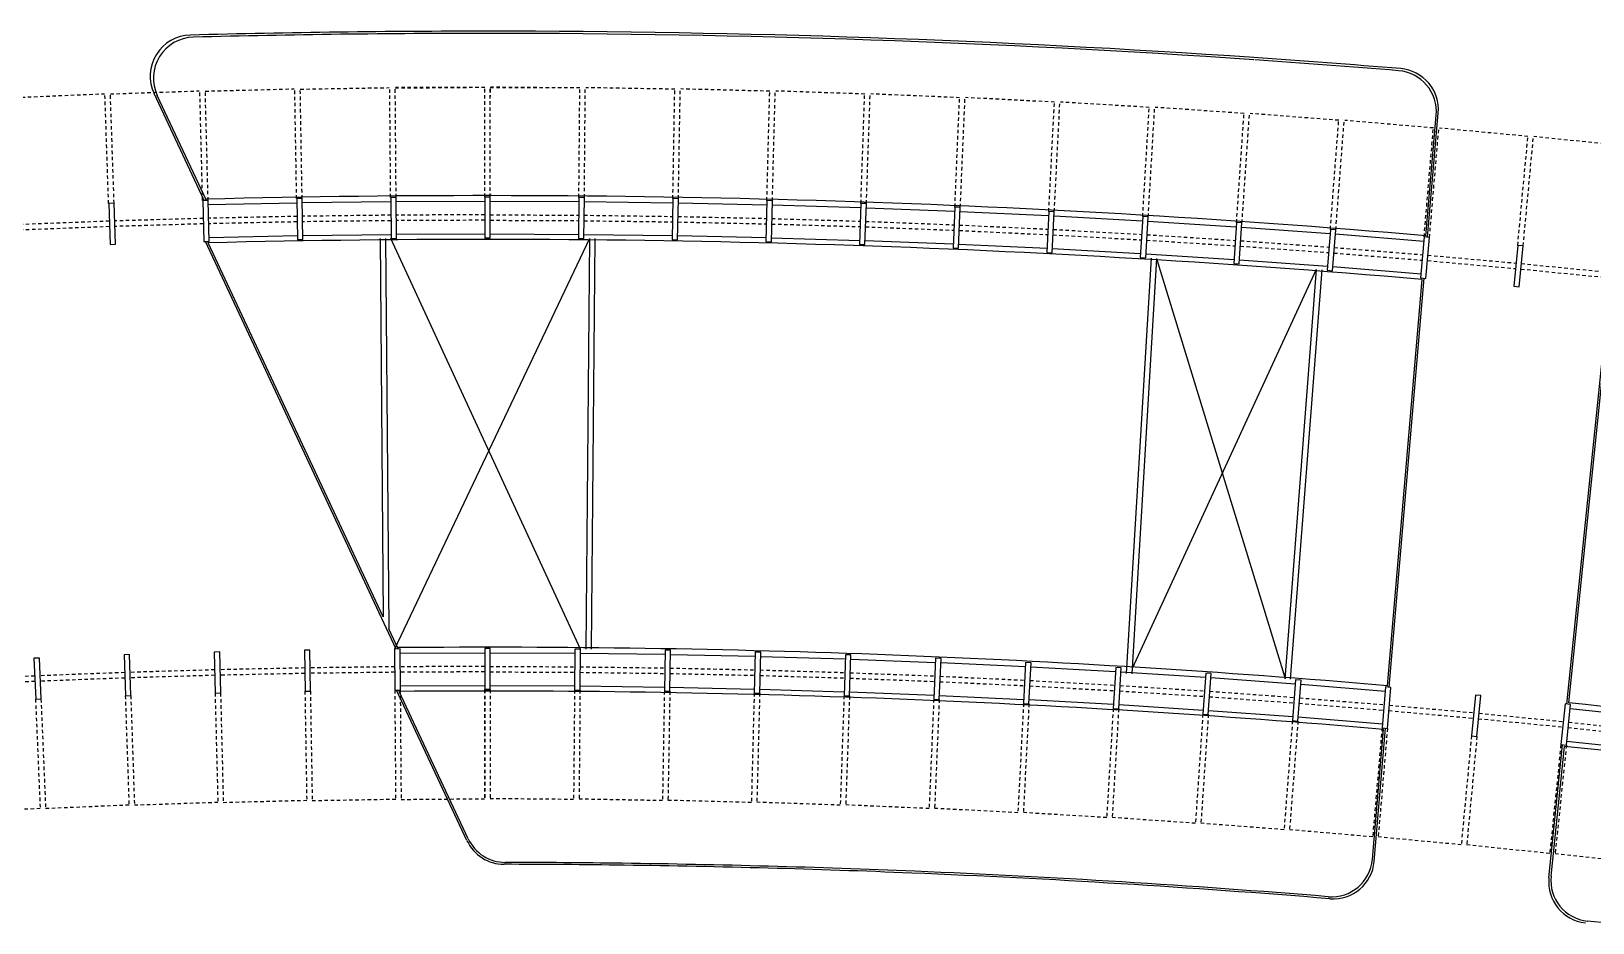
# Model space of a CAD drawing. Header units: millimetres. Extents: x 3089 to 3391, y 1087 to 1201.
# Drawn here: x 3223.9 to 3281, y 1139.3 to 1171.9 of the extents above; entities that cross this region are included whole.
import ezdxf

# ---------------------------------------------------------------- set-up
doc = ezdxf.new("R2010")
doc.units = ezdxf.units.MM
doc.linetypes.add('HIDDEN2', pattern=[0.1875, 0.125, -0.0625])
for name, color, linetype in [('ESTR', 3, 'Continuous'), ('PISO', 1, 'Continuous'), ('PROJ', 1, 'HIDDEN2')]:
    doc.layers.add(name, color=color, linetype=linetype)

msp = doc.modelspace()

# ---------------------------------------------------------------- linework, layer by layer
at = {"layer": 'ESTR'}
for points in [[(3226.799, 1164.147), (3226.999, 1164.153), (3226.948, 1165.652), (3226.748, 1165.646)], [(3230.22, 1164.248), (3230.42, 1164.254), (3230.382, 1165.753), (3230.182, 1165.748)], [(3233.642, 1164.321), (3233.842, 1164.325), (3233.817, 1165.824), (3233.617, 1165.821)], [(3237.065, 1164.365), (3237.265, 1164.367), (3237.253, 1165.867), (3237.053, 1165.865)], [(3240.488, 1164.38), (3240.688, 1164.38), (3240.688, 1165.88), (3240.488, 1165.88)], [(3243.911, 1164.365), (3244.111, 1164.363), (3244.124, 1165.863), (3243.924, 1165.865)], [(3247.333, 1164.321), (3247.533, 1164.318), (3247.559, 1165.818), (3247.359, 1165.821)], [(3250.756, 1164.248), (3250.956, 1164.243), (3250.994, 1165.743), (3250.794, 1165.748)], [(3254.177, 1164.147), (3254.377, 1164.14), (3254.428, 1165.639), (3254.228, 1165.646)], [(3257.597, 1164.015), (3257.797, 1164.007), (3257.861, 1165.505), (3257.662, 1165.514)], [(3261.017, 1163.855), (3261.216, 1163.845), (3261.293, 1165.343), (3261.094, 1165.353)], [(3264.434, 1163.666), (3264.634, 1163.654), (3264.724, 1165.151), (3264.524, 1165.163)], [(3267.85, 1163.447), (3268.05, 1163.434), (3268.152, 1164.93), (3267.953, 1164.944)], [(3271.264, 1163.2), (3271.464, 1163.185), (3271.579, 1164.68), (3271.38, 1164.696)], [(3274.676, 1162.923), (3274.875, 1162.906), (3275.003, 1164.401), (3274.804, 1164.418)], [(3278.085, 1162.618), (3278.284, 1162.599), (3278.425, 1164.092), (3278.226, 1164.111)], [(3227.357, 1147.646), (3227.557, 1147.653), (3227.506, 1149.152), (3227.306, 1149.145)], [(3230.638, 1147.744), (3230.838, 1147.749), (3230.8, 1149.248), (3230.6, 1149.243)], [(3233.919, 1147.814), (3234.119, 1147.817), (3234.094, 1149.317), (3233.894, 1149.313)], [(3237.202, 1147.856), (3237.402, 1147.857), (3237.389, 1149.357), (3237.189, 1149.356)], [(3240.484, 1147.87), (3240.684, 1147.87), (3240.684, 1149.37), (3240.484, 1149.37)], [(3243.766, 1147.856), (3243.966, 1147.854), (3243.979, 1149.354), (3243.779, 1149.356)], [(3247.048, 1147.814), (3247.248, 1147.81), (3247.274, 1149.31), (3247.074, 1149.314)], [(3250.33, 1147.744), (3250.53, 1147.739), (3250.569, 1149.238), (3250.369, 1149.243)], [(3253.611, 1147.646), (3253.811, 1147.639), (3253.862, 1149.138), (3253.662, 1149.145)], [(3224.077, 1147.52), (3224.277, 1147.529), (3224.213, 1149.027), (3224.013, 1149.019)], [(3256.891, 1147.521), (3257.091, 1147.512), (3257.155, 1149.011), (3256.955, 1149.019)], [(3260.17, 1147.367), (3260.369, 1147.357), (3260.446, 1148.855), (3260.247, 1148.865)], [(3263.447, 1147.185), (3263.647, 1147.173), (3263.736, 1148.671), (3263.537, 1148.683)], [(3266.723, 1146.976), (3266.922, 1146.962), (3267.025, 1148.459), (3266.825, 1148.472)], [(3269.997, 1146.739), (3270.196, 1146.723), (3270.311, 1148.219), (3270.112, 1148.234)], [(3273.268, 1146.474), (3273.467, 1146.456), (3273.595, 1147.951), (3273.396, 1147.968)], [(3276.537, 1146.181), (3276.737, 1146.162), (3276.877, 1147.655), (3276.678, 1147.674)], [(3279.804, 1145.86), (3280.003, 1145.839), (3280.156, 1147.331), (3279.957, 1147.352)]]:
    msp.add_lwpolyline(points, close=True, dxfattribs=at)
for points in [[(3240.682, 1164.38), (3240.482, 1164.38)], [(3240.678, 1147.87), (3240.478, 1147.87)]]:
    msp.add_lwpolyline(points, dxfattribs=at)
at = {"layer": 'PISO'}
for p, q in [((3230.237, 1165.749), (3228.405, 1169.664)), ((3230.313, 1165.751), (3228.518, 1169.587)), ((3274.87, 1164.462), (3275.248, 1168.875)), ((3274.936, 1164.407), (3275.325, 1168.949)), ((3230.385, 1165.603), (3233.62, 1165.671)), ((3233.819, 1165.675), (3237.054, 1165.715)), ((3237.253, 1165.717), (3240.489, 1165.73)), ((3240.688, 1165.73), (3243.923, 1165.715)), ((3244.122, 1165.713), (3247.357, 1165.671)), ((3247.556, 1165.668), (3250.791, 1165.598)), ((3250.99, 1165.593), (3254.224, 1165.496)), ((3254.422, 1165.489), (3257.656, 1165.364)), ((3257.854, 1165.356), (3261.086, 1165.203)), ((3261.285, 1165.193), (3264.516, 1165.013)), ((3230.411, 1164.403), (3233.646, 1164.471)), ((3233.834, 1164.475), (3237.07, 1164.515)), ((3237.258, 1164.517), (3240.494, 1164.53)), ((3240.682, 1164.53), (3243.918, 1164.515)), ((3244.106, 1164.513), (3247.342, 1164.471)), ((3247.53, 1164.468), (3250.765, 1164.398)), ((3264.714, 1165.002), (3267.943, 1164.794)), ((3268.141, 1164.781), (3271.368, 1164.546)), ((3271.566, 1164.531), (3274.792, 1164.268)), ((3237.245, 1149.356), (3230.276, 1164.25)), ((3236.774, 1150.528), (3230.376, 1164.202)), ((3236.659, 1164.362), (3236.774, 1150.528)), ((3236.859, 1164.363), (3236.977, 1150.093)), ((3243.979, 1149.354), (3237.059, 1164.365)), ((3244.311, 1164.361), (3237.184, 1149.356)), ((3244.311, 1164.362), (3244.179, 1149.352)), ((3244.511, 1164.36), (3244.379, 1149.35)), ((3250.954, 1164.393), (3254.188, 1164.296)), ((3254.376, 1164.29), (3257.609, 1164.165)), ((3257.798, 1164.157), (3261.03, 1164.005)), ((3261.218, 1163.995), (3264.449, 1163.815)), ((3264.834, 1163.642), (3263.924, 1148.459)), ((3265.033, 1163.63), (3264.124, 1148.447)), ((3264.637, 1163.804), (3267.866, 1163.597)), ((3265.033, 1163.628), (3269.733, 1148.278)), ((3268.054, 1163.584), (3271.281, 1163.349)), ((3271.469, 1163.335), (3274.694, 1163.072)), ((3270.865, 1163.229), (3264.136, 1148.645)), ((3270.866, 1163.231), (3269.713, 1148.265)), ((3271.065, 1163.215), (3269.912, 1148.25)), ((3273.463, 1148.013), (3274.734, 1162.868)), ((3273.528, 1147.957), (3274.808, 1162.912)), ((3280.02, 1147.345), (3281.554, 1162.277)), ((3280.094, 1147.388), (3281.619, 1162.22)), ((3237.322, 1149.357), (3236.977, 1150.093)), ((3237.39, 1149.207), (3240.485, 1149.22)), ((3240.684, 1149.22), (3243.779, 1149.206)), ((3243.977, 1149.204), (3247.072, 1149.164)), ((3247.271, 1149.16), (3250.365, 1149.094)), ((3250.564, 1149.088), (3253.658, 1148.995)), ((3253.856, 1148.989), (3256.949, 1148.869)), ((3257.148, 1148.861), (3260.239, 1148.715)), ((3260.438, 1148.705), (3263.528, 1148.533)), ((3263.727, 1148.521), (3266.815, 1148.323)), ((3237.395, 1148.007), (3240.49, 1148.02)), ((3240.678, 1148.02), (3243.773, 1148.006)), ((3243.962, 1148.004), (3247.057, 1147.964)), ((3247.245, 1147.96), (3250.34, 1147.894)), ((3267.014, 1148.309), (3270.101, 1148.085)), ((3270.299, 1148.069), (3273.384, 1147.819)), ((3239.836, 1142.35), (3237.26, 1147.856)), ((3239.881, 1142.42), (3237.36, 1147.807)), ((3250.528, 1147.889), (3253.622, 1147.796)), ((3253.81, 1147.789), (3256.903, 1147.67)), ((3257.091, 1147.662), (3260.183, 1147.516)), ((3260.371, 1147.507), (3263.462, 1147.335)), ((3263.65, 1147.324), (3266.738, 1147.125)), ((3266.926, 1147.112), (3270.013, 1146.888)), ((3270.201, 1146.873), (3273.286, 1146.623)), ((3280.14, 1147.182), (3283.218, 1146.853)), ((3272.92, 1141.669), (3273.326, 1146.418)), ((3272.983, 1141.594), (3273.4, 1146.462)), ((3279.367, 1140.993), (3279.866, 1145.853)), ((3279.443, 1141.055), (3279.931, 1145.796)), ((3280.012, 1145.989), (3283.09, 1145.66))]:
    msp.add_line(p, q, dxfattribs=at)
for centre, radius, start, end in [((3240.488, 762.332), 409.609, 89.98654, 91.50583), ((3240.488, 762.332), 409.609, 86.06748, 89.98654), ((3229.763, 1170.3), 1.5, 91.5058, 205.0745), ((3229.877, 1170.223), 1.5, 91.4902, 205.0745), ((3240.488, 762.332), 409.529, 89.98654, 91.4902), ((3240.488, 762.252), 409.609, 86.06748, 89.98654), ((3240.488, 762.332), 409.609, 85.31377, 86.06748), ((3240.488, 762.332), 409.529, 85.32364, 86.06159), ((3273.754, 1169.003), 1.5, 355.1081, 85.3236), ((3273.83, 1169.077), 1.5, 355.1081, 85.3138), ((3240.488, 762.332), 403.598, 85.11306, 91.44792), ((3240.488, 762.332), 401.998, 85.11308, 91.44141), ((3240.488, 762.332), 387.088, 85.11327, 90.47207), ((3240.488, 762.332), 385.488, 85.11329, 90.46494), ((3240.488, 762.332), 387.088, 81.21089, 84.12731), ((3240.488, 762.332), 385.488, 81.21091, 84.12728), ((3241.195, 1142.985), 1.5, 205.0745, 269.8936), ((3241.239, 1143.055), 1.5, 205.0745, 269.887), ((3271.425, 1141.797), 1.5, 265.3391, 355.1081), ((3240.488, 762.332), 379.154, 89.23068, 89.89364), ((3240.488, 762.332), 379.224, 89.24117, 89.88695), ((3240.488, 762.332), 379.224, 87.62534, 89.24117), ((3240.488, 762.332), 379.154, 87.64177, 89.23068), ((3240.488, 762.332), 379.154, 85.3286, 87.64177), ((3240.488, 762.332), 379.224, 85.33909, 87.62534), ((3271.489, 1141.722), 1.5, 265.3286, 355.1081), ((3280.859, 1140.839), 1.5, 174.1325, 263.912), ((3280.936, 1140.901), 1.5, 174.1325, 263.9015), ((3240.488, 762.332), 379.224, 81.43671, 83.90148)]:
    msp.add_arc(centre, radius, start, end, dxfattribs=at)
at = {"layer": 'PROJ'}
for p, q in [((3223.34, 1169.519), (3226.587, 1169.656)), ((3226.742, 1165.645), (3226.607, 1169.643)), ((3226.807, 1169.65), (3230.055, 1169.76)), ((3226.942, 1165.652), (3226.807, 1169.65)), ((3230.177, 1165.748), (3230.075, 1169.747)), ((3230.275, 1169.752), (3233.524, 1169.834)), ((3230.377, 1165.753), (3230.275, 1169.752)), ((3233.612, 1165.821), (3233.544, 1169.82)), ((3233.744, 1169.824), (3236.994, 1169.878)), ((3233.812, 1165.824), (3233.744, 1169.824)), ((3237.047, 1165.865), (3237.014, 1169.865)), ((3237.214, 1169.866), (3240.464, 1169.893)), ((3237.247, 1165.867), (3237.214, 1169.866)), ((3240.489, 1169.88), (3237.239, 1169.88)), ((3240.483, 1165.88), (3240.484, 1169.88)), ((3240.488, 1165.88), (3240.489, 1169.88)), ((3240.683, 1165.88), (3240.684, 1169.88)), ((3240.684, 1169.88), (3243.934, 1169.879)), ((3240.688, 1165.88), (3240.689, 1169.88)), ((3243.959, 1169.865), (3240.709, 1169.893)), ((3243.924, 1165.865), (3243.959, 1169.865)), ((3244.124, 1165.863), (3244.159, 1169.863)), ((3247.428, 1169.821), (3244.179, 1169.877)), ((3247.359, 1165.821), (3247.428, 1169.821)), ((3247.559, 1165.818), (3247.628, 1169.817)), ((3250.897, 1169.747), (3247.648, 1169.83)), ((3250.794, 1165.748), (3250.897, 1169.747)), ((3250.994, 1165.743), (3251.097, 1169.742)), ((3254.366, 1169.643), (3251.118, 1169.755)), ((3254.228, 1165.646), (3254.366, 1169.643)), ((3254.428, 1165.639), (3254.566, 1169.636)), ((3257.833, 1169.51), (3254.586, 1169.649)), ((3257.662, 1165.514), (3257.833, 1169.51)), ((3257.861, 1165.505), (3258.033, 1169.502)), ((3261.299, 1169.348), (3258.053, 1169.515)), ((3261.094, 1165.353), (3261.299, 1169.348)), ((3261.293, 1165.343), (3261.499, 1169.338)), ((3264.763, 1169.156), (3261.519, 1169.35)), ((3264.524, 1165.163), (3264.763, 1169.156)), ((3264.724, 1165.151), (3264.963, 1169.144)), ((3268.226, 1168.935), (3264.984, 1169.157)), ((3267.953, 1164.944), (3268.226, 1168.935)), ((3268.152, 1164.93), (3268.426, 1168.921)), ((3271.687, 1168.684), (3268.446, 1168.933)), ((3271.38, 1164.696), (3271.687, 1168.684)), ((3271.579, 1164.68), (3271.886, 1168.668)), ((3275.145, 1168.403), (3271.907, 1168.681)), ((3274.804, 1164.418), (3275.145, 1168.403)), ((3275.003, 1164.401), (3275.344, 1168.386)), ((3278.601, 1168.094), (3275.365, 1168.398)), ((3278.226, 1164.111), (3278.601, 1168.094)), ((3278.425, 1164.092), (3278.8, 1168.075)), ((3282.054, 1167.754), (3278.821, 1168.087)), ((3230.196, 1165.098), (3226.962, 1165.003)), ((3233.625, 1165.171), (3230.39, 1165.103)), ((3237.055, 1165.215), (3233.82, 1165.174)), ((3240.485, 1165.23), (3237.25, 1165.217)), ((3240.685, 1165.23), (3243.921, 1165.215)), ((3244.115, 1165.213), (3247.351, 1165.171)), ((3247.545, 1165.168), (3250.78, 1165.098)), ((3250.975, 1165.093), (3254.209, 1164.996)), ((3226.767, 1164.996), (3223.534, 1164.873)), ((3226.768, 1164.796), (3223.548, 1164.673)), ((3230.195, 1164.898), (3226.974, 1164.803)), ((3233.623, 1164.971), (3230.401, 1164.903)), ((3237.051, 1165.015), (3233.829, 1164.975)), ((3240.48, 1165.03), (3237.257, 1165.017)), ((3240.691, 1165.03), (3243.914, 1165.015)), ((3244.119, 1165.013), (3247.342, 1164.971)), ((3247.547, 1164.968), (3250.77, 1164.898)), ((3250.975, 1164.893), (3254.197, 1164.796)), ((3254.402, 1164.789), (3257.623, 1164.665)), ((3254.403, 1164.989), (3257.637, 1164.865)), ((3257.828, 1164.656), (3261.047, 1164.504)), ((3257.831, 1164.856), (3261.063, 1164.704)), ((3261.253, 1164.494), (3264.47, 1164.315)), ((3261.257, 1164.694), (3264.488, 1164.514)), ((3264.682, 1164.503), (3267.911, 1164.295)), ((3264.676, 1164.303), (3267.892, 1164.096)), ((3268.097, 1164.082), (3271.311, 1163.848)), ((3268.105, 1164.282), (3271.332, 1164.047)), ((3271.526, 1164.032), (3274.751, 1163.77)), ((3271.516, 1163.832), (3274.729, 1163.571)), ((3274.934, 1163.554), (3278.144, 1163.265)), ((3274.945, 1163.753), (3278.168, 1163.464)), ((3278.361, 1163.446), (3281.582, 1163.128)), ((3278.348, 1163.246), (3281.556, 1162.93)), ((3227.325, 1148.495), (3224.232, 1148.378)), ((3230.614, 1148.593), (3227.52, 1148.502)), ((3233.902, 1148.664), (3230.808, 1148.598)), ((3237.192, 1148.706), (3234.097, 1148.667)), ((3237.194, 1148.506), (3234.099, 1148.467)), ((3240.481, 1148.72), (3237.386, 1148.707)), ((3240.482, 1148.52), (3237.387, 1148.507)), ((3240.68, 1148.52), (3243.776, 1148.506)), ((3240.681, 1148.72), (3243.776, 1148.706)), ((3243.968, 1148.504), (3247.063, 1148.464)), ((3243.971, 1148.704), (3247.066, 1148.664)), ((3247.26, 1148.66), (3250.355, 1148.594)), ((3250.549, 1148.589), (3253.643, 1148.496)), ((3224.038, 1148.369), (3220.946, 1148.225)), ((3224.047, 1148.17), (3220.956, 1148.025)), ((3227.333, 1148.296), (3224.24, 1148.178)), ((3230.619, 1148.394), (3227.526, 1148.302)), ((3233.907, 1148.464), (3230.812, 1148.398)), ((3247.256, 1148.46), (3250.35, 1148.394)), ((3250.543, 1148.389), (3253.637, 1148.296)), ((3253.829, 1148.289), (3256.922, 1148.17)), ((3253.837, 1148.489), (3256.93, 1148.37)), ((3257.115, 1148.162), (3260.207, 1148.016)), ((3257.124, 1148.361), (3260.216, 1148.216)), ((3260.399, 1148.006), (3263.49, 1147.834)), ((3260.41, 1148.206), (3263.501, 1148.034)), ((3263.695, 1148.022), (3266.784, 1147.824)), ((3224.071, 1147.52), (3224.241, 1143.524)), ((3224.271, 1147.528), (3224.44, 1143.532)), ((3227.351, 1147.646), (3227.487, 1143.648)), ((3227.551, 1147.653), (3227.686, 1143.655)), ((3230.632, 1147.744), (3230.733, 1143.745)), ((3230.832, 1147.749), (3230.933, 1143.75)), ((3233.914, 1147.814), (3233.981, 1143.814)), ((3234.114, 1147.817), (3234.181, 1143.817)), ((3237.196, 1147.856), (3237.229, 1143.856)), ((3237.396, 1147.857), (3237.429, 1143.857)), ((3240.478, 1147.87), (3240.477, 1143.87)), ((3240.484, 1147.87), (3240.483, 1143.87)), ((3240.678, 1147.87), (3240.677, 1143.87)), ((3240.684, 1147.87), (3240.683, 1143.87)), ((3243.766, 1147.856), (3243.731, 1143.856)), ((3243.966, 1147.854), (3243.931, 1143.854)), ((3247.048, 1147.814), (3246.979, 1143.814)), ((3247.248, 1147.81), (3247.179, 1143.811)), ((3250.33, 1147.744), (3250.227, 1143.745)), ((3250.53, 1147.739), (3250.427, 1143.74)), ((3253.611, 1147.646), (3253.474, 1143.649)), ((3253.811, 1147.639), (3253.674, 1143.642)), ((3256.891, 1147.521), (3256.72, 1143.524)), ((3257.091, 1147.512), (3256.92, 1143.516)), ((3260.17, 1147.367), (3259.964, 1143.372)), ((3260.369, 1147.357), (3260.164, 1143.362)), ((3263.682, 1147.823), (3266.771, 1147.624)), ((3266.963, 1147.611), (3270.05, 1147.387)), ((3266.978, 1147.811), (3270.065, 1147.586)), ((3270.242, 1147.372), (3273.327, 1147.121)), ((3270.258, 1147.571), (3273.343, 1147.32)), ((3263.447, 1147.185), (3263.208, 1143.193)), ((3263.647, 1147.173), (3263.407, 1143.181)), ((3266.723, 1146.976), (3266.45, 1142.985)), ((3266.922, 1146.962), (3266.649, 1142.972)), ((3273.519, 1147.104), (3276.602, 1146.827)), ((3273.537, 1147.304), (3276.62, 1147.027)), ((3276.794, 1146.809), (3279.874, 1146.506)), ((3276.814, 1147.008), (3279.894, 1146.705)), ((3269.997, 1146.739), (3269.689, 1142.751)), ((3270.196, 1146.723), (3269.889, 1142.735)), ((3273.268, 1146.474), (3272.927, 1142.488)), ((3273.467, 1146.456), (3273.126, 1142.471)), ((3280.066, 1146.486), (3283.143, 1146.157)), ((3280.087, 1146.685), (3283.165, 1146.356)), ((3276.537, 1146.181), (3276.162, 1142.198)), ((3276.737, 1146.162), (3276.362, 1142.179)), ((3279.804, 1145.86), (3279.395, 1141.881)), ((3280.003, 1145.839), (3279.594, 1141.86)), ((3221.196, 1143.382), (3224.242, 1143.537)), ((3224.44, 1143.532), (3227.488, 1143.661)), ((3227.686, 1143.655), (3230.735, 1143.758)), ((3230.933, 1143.75), (3233.982, 1143.827)), ((3234.181, 1143.817), (3237.231, 1143.869)), ((3237.429, 1143.857), (3240.479, 1143.883)), ((3243.731, 1143.856), (3240.681, 1143.883)), ((3246.979, 1143.814), (3243.93, 1143.867)), ((3250.227, 1143.745), (3247.178, 1143.824)), ((3253.474, 1143.649), (3250.426, 1143.753)), ((3256.72, 1143.524), (3253.672, 1143.655)), ((3259.964, 1143.372), (3256.918, 1143.529)), ((3263.208, 1143.193), (3260.163, 1143.375)), ((3266.45, 1142.985), (3263.407, 1143.194)), ((3269.689, 1142.751), (3266.648, 1142.985)), ((3272.927, 1142.488), (3269.888, 1142.748)), ((3276.162, 1142.198), (3273.126, 1142.484)), ((3279.395, 1141.881), (3276.361, 1142.192)), ((3282.625, 1141.536), (3279.594, 1141.873))]:
    msp.add_line(p, q, dxfattribs=at)

doc.saveas('drawing.dxf')
